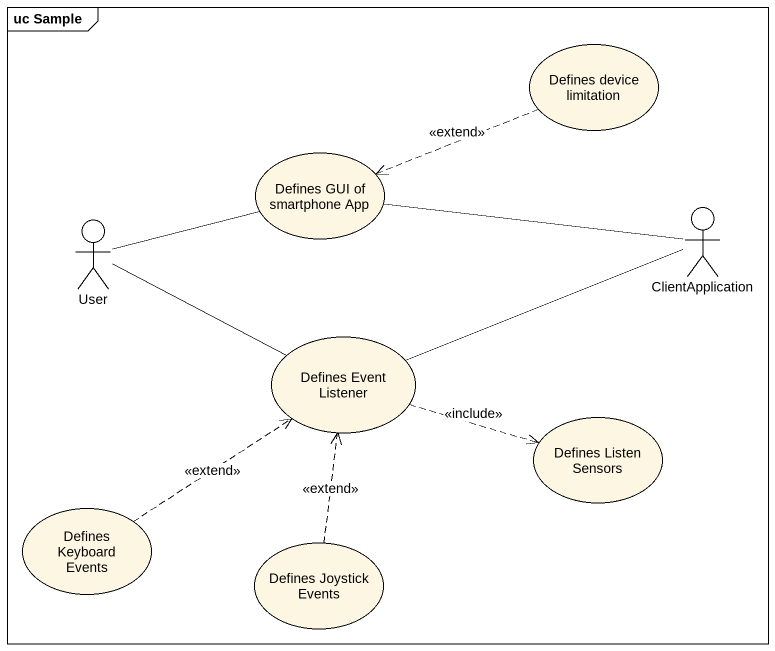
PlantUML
@startuml
mainframe uc Sample
usecase "Defines device limitation" as Defines_device_limitation
usecase "Defines GUI of smartphone App" as Defines_GUI_of_smartphone
actor User
actor ClientApplication
usecase "Defines Event Listener" as Defines_Event_Listener
usecase "Defines Listen Sensors" as Defines_Listen_Sensors
usecase "Defines Keyboard Events" as Defines_Keyboard_Events
usecase "Defines Joystick Events" as Defines_Joystick_Events
Defines_device_limitation .left.> Defines_GUI_of_smartphone : <<extend>>
Defines_GUI_of_smartphone -right- ClientApplication
User -right- Defines_GUI_of_smartphone
User -right- Defines_Event_Listener
Defines_Event_Listener -right- ClientApplication
Defines_Event_Listener .right.> Defines_Listen_Sensors : <<include>>
Defines_Keyboard_Events .up.> Defines_Event_Listener : <<extend>>
Defines_Joystick_Events .up.> Defines_Event_Listener : <<extend>>
@enduml
